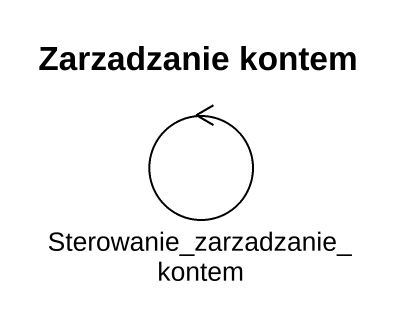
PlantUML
@startuml
title Zarzadzanie kontem
control "Sterowanie_zarzadzanie_kontem" as Sterowanie_zarzadzanie
@enduml
